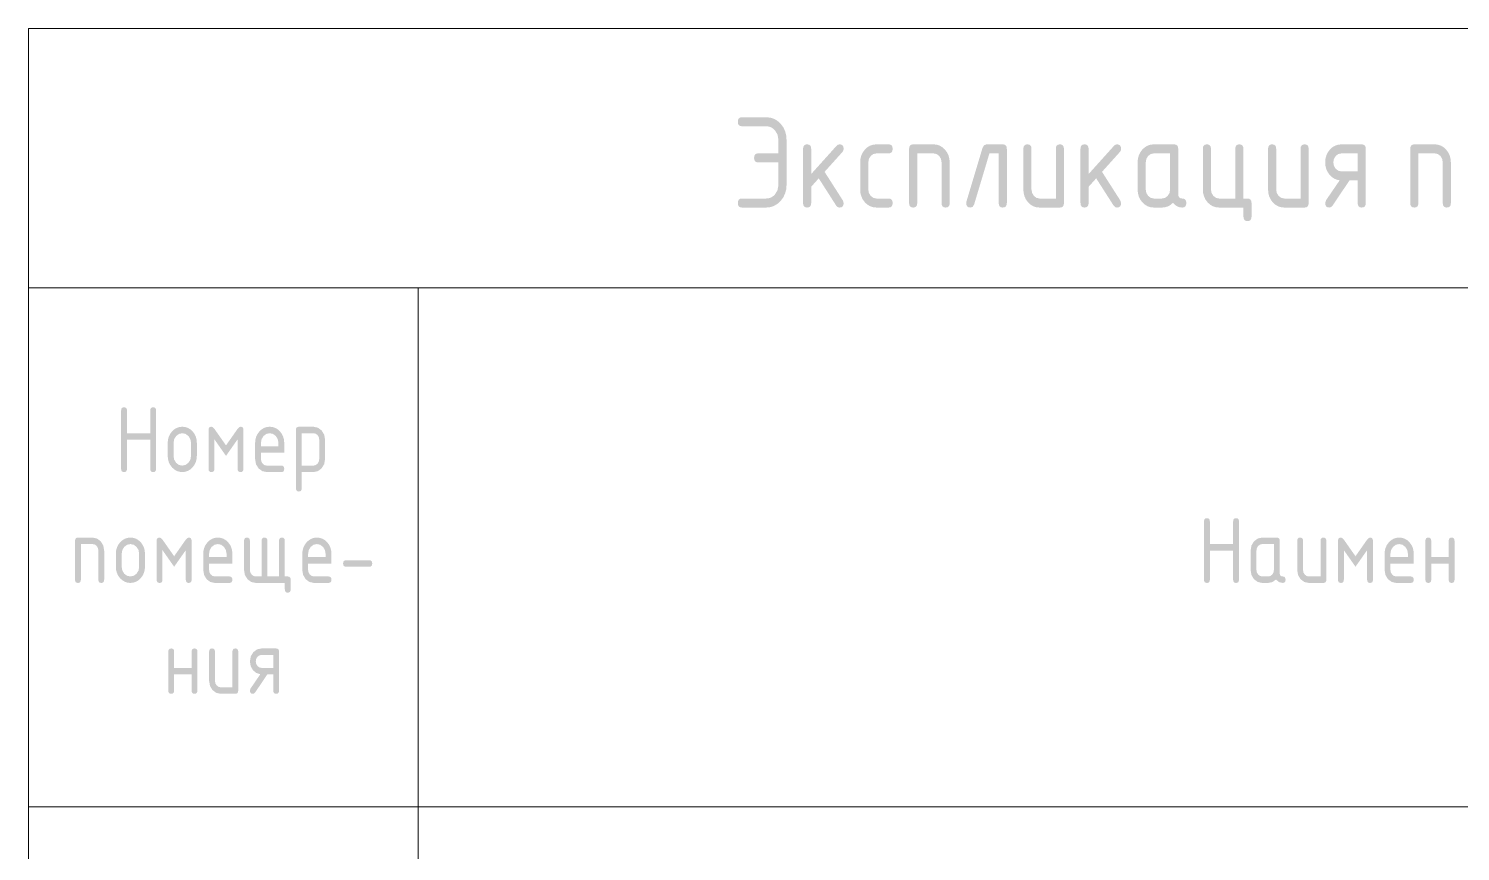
# Model space of a CAD drawing. Header units: millimetres. Extents: x -33838 to 476301, y -41806 to 120107.
# Drawn here: x 165623 to 171147, y 18141 to 21314 of the extents above; entities that cross this region are included whole.
import ezdxf

# ---------------------------------------------------------------- set-up
doc = ezdxf.new("R2010")
doc.units = ezdxf.units.MM
doc.layers.add('0_АР', color=8, linetype='Continuous', lineweight=20)

msp = doc.modelspace()

# ---------------------------------------------------------------- hatches: boundary and pattern name
at = {"layer": '0_АР'}
h = msp.add_hatch(color=7, dxfattribs=at)
h.dxf.hatch_style = 2
h.paths.add_polyline_path([(168515.66166, 20798.27027), (168437.33396, 20798.27027), (168430.46956, 20799.35637), (168425.57926, 20802.61797), (168422.65266, 20808.06037), (168421.67936, 20815.68867), (168422.65266, 20823.29377), (168425.57926, 20828.73877), (168430.46956, 20832.01327), (168437.33396, 20833.10707), (168515.66166, 20833.10707), (168515.66166, 20885.36237), (168512.23716, 20905.41967), (168501.99146, 20922.29377), (168494.78866, 20928.99017), (168486.82616, 20933.77967), (168478.10916, 20936.65717), (168468.64296, 20937.61757), (168374.71586, 20937.61757), (168367.84286, 20938.70357), (168362.93366, 20941.96527), (168359.98806, 20947.40767), (168359.00626, 20955.03597), (168359.98806, 20962.64097), (168362.93366, 20968.08597), (168367.84286, 20971.36047), (168374.71586, 20972.45437), (168468.64296, 20972.45437), (168484.49646, 20970.87477), (168499.06316, 20966.14297), (168512.33796, 20958.26917), (168524.31566, 20947.26377), (168534.22726, 20933.94077), (168541.30686, 20919.18627), (168545.55466, 20902.99517), (168546.97066, 20885.36237), (168546.97066, 20711.23337), (168545.53486, 20693.80637), (168541.23116, 20677.73327), (168534.06446, 20663.00377), (168524.04006, 20649.60757), (168511.98916, 20638.46607), (168498.73926, 20630.50797), (168484.29056, 20625.73307), (168468.64296, 20624.14137), (168374.71586, 20624.14137), (168367.84286, 20625.22747), (168362.93366, 20628.48907), (168359.98806, 20633.93147), (168359.00626, 20641.55977), (168359.98806, 20649.16487), (168362.93366, 20654.60987), (168367.84286, 20657.88437), (168374.71586, 20658.97817), (168468.64296, 20658.97817), (168478.10916, 20659.92987), (168486.82616, 20662.78847), (168494.78866, 20667.55907), (168501.99146, 20674.24687), (168512.23716, 20691.14847), (168515.66166, 20711.23337)])
h = msp.add_hatch(color=7, dxfattribs=at)
h.dxf.hatch_style = 2
h.paths.add_polyline_path([(168642.04046, 20753.45647), (168740.48746, 20862.92787), (168745.51736, 20866.67617), (168751.62206, 20867.94387), (168758.49506, 20866.85007), (168763.40426, 20863.57557), (168766.34986, 20858.13057), (168767.33166, 20850.52547), (168766.13966, 20844.06937), (168762.59126, 20838.39877), (168693.74446, 20761.89007), (168764.24486, 20651.59197), (168767.33166, 20641.28417), (168766.34986, 20633.76877), (168763.40426, 20628.41337), (168758.49506, 20625.20767), (168751.62206, 20624.14137), (168744.22886, 20625.97417), (168738.61336, 20631.52767), (168671.25486, 20736.80977), (168642.04046, 20704.34327), (168642.04046, 20641.55977), (168641.05946, 20633.93147), (168638.11996, 20628.48907), (168633.22706, 20625.22747), (168626.38596, 20624.14137), (168619.51296, 20625.22747), (168614.60376, 20628.48907), (168611.65816, 20633.93147), (168610.67626, 20641.55977), (168610.67626, 20850.52547), (168611.65816, 20858.13057), (168614.60376, 20863.57557), (168619.51296, 20866.85007), (168626.38596, 20867.94387), (168633.22706, 20866.85007), (168638.11996, 20863.57557), (168641.05946, 20858.13057), (168642.04046, 20850.52547)])
h = msp.add_hatch(color=7, dxfattribs=at)
h.dxf.hatch_style = 2
h.paths.add_polyline_path([(168862.47176, 20798.27027), (168862.47176, 20693.81497), (168864.75926, 20680.51007), (168871.67706, 20669.23077), (168881.81946, 20661.54137), (168893.78076, 20658.97817), (168940.74436, 20658.97817), (168947.58546, 20657.88437), (168952.47836, 20654.60987), (168955.41786, 20649.16487), (168956.39886, 20641.55977), (168955.41786, 20633.93147), (168952.47836, 20628.48907), (168947.58546, 20625.22747), (168940.74436, 20624.14137), (168893.78076, 20624.14137), (168881.10886, 20625.40227), (168869.46526, 20629.18507), (168858.84496, 20635.48957), (168849.24256, 20644.31587), (168841.29306, 20654.97247), (168835.62756, 20666.77097), (168832.23586, 20679.71687), (168831.10756, 20693.81497), (168831.10756, 20798.27027), (168832.23586, 20812.34527), (168835.62756, 20825.29367), (168841.29306, 20837.10517), (168849.24256, 20847.76947), (168858.84496, 20856.59577), (168869.46526, 20862.90027), (168881.10886, 20866.68297), (168893.78076, 20867.94387), (168940.74436, 20867.94387), (168947.58546, 20866.85007), (168952.47836, 20863.57557), (168955.41786, 20858.13057), (168956.39886, 20850.52547), (168955.41786, 20842.89717), (168952.47836, 20837.45487), (168947.58546, 20834.19317), (168940.74436, 20833.10707), (168893.78076, 20833.10707), (168881.68166, 20830.55777), (168871.56676, 20822.96477), (168864.74556, 20811.71307)])
h = msp.add_hatch(color=7, dxfattribs=at)
h.dxf.hatch_style = 2
h.paths.add_polyline_path([(169019.86016, 20641.55977), (169019.86016, 20850.52547), (169020.84206, 20858.13057), (169023.78756, 20863.57557), (169028.69686, 20866.85007), (169035.56976, 20867.94387), (169113.89746, 20867.94387), (169126.43416, 20866.67267), (169137.99936, 20862.85897), (169148.59306, 20856.50277), (169158.21516, 20847.60407), (169166.21386, 20836.89587), (169171.93356, 20825.10757), (169175.36916, 20812.23417), (169176.51556, 20798.27027), (169176.51556, 20641.55977), (169175.53366, 20633.93147), (169172.58816, 20628.48907), (169167.67886, 20625.22747), (169160.80586, 20624.14137), (169153.94156, 20625.22747), (169149.05126, 20628.48907), (169146.12466, 20633.93147), (169145.15136, 20641.55977), (169145.15136, 20798.27027), (169142.89146, 20811.83017), (169136.16656, 20823.07497), (169126.08626, 20830.59217), (169113.89746, 20833.10707), (169051.22436, 20833.10707), (169051.22436, 20641.55977), (169050.24336, 20633.93147), (169047.30376, 20628.48907), (169042.41086, 20625.22747), (169035.56976, 20624.14137), (169028.69686, 20625.22747), (169023.78756, 20628.48907), (169020.84206, 20633.93147)])
h = msp.add_hatch(color=7, dxfattribs=at)
h.dxf.hatch_style = 2
h.paths.add_polyline_path([(169318.61916, 20867.94387), (169381.23726, 20867.94387), (169388.11016, 20866.85007), (169393.01946, 20863.57557), (169395.96496, 20858.13057), (169396.94686, 20850.52547), (169396.94686, 20641.55977), (169395.96496, 20633.93147), (169393.01946, 20628.48907), (169388.11016, 20625.22747), (169381.23726, 20624.14137), (169374.37286, 20625.22747), (169369.48256, 20628.48907), (169366.55596, 20633.93147), (169365.58266, 20641.55977), (169365.58266, 20833.10707), (169329.80886, 20833.10707), (169270.71856, 20635.99257), (169265.22016, 20627.09037), (169256.00106, 20624.14137), (169249.12816, 20625.24727), (169244.21886, 20628.56487), (169241.27336, 20634.09427), (169240.29146, 20641.83537), (169241.00806, 20647.07197), (169302.96466, 20853.72257), (169309.01426, 20864.38857)])
h = msp.add_hatch(color=7, dxfattribs=at)
h.dxf.hatch_style = 2
h.paths.add_polyline_path([(169617.37816, 20850.52547), (169617.37816, 20641.55977), (169616.39626, 20633.93147), (169613.45076, 20628.48907), (169608.54146, 20625.22747), (169601.66856, 20624.14137), (169523.39596, 20624.14137), (169510.72406, 20625.40227), (169499.08046, 20629.18507), (169488.46006, 20635.48957), (169478.85776, 20644.31587), (169470.90816, 20654.97247), (169465.24276, 20666.77097), (169461.85106, 20679.71687), (169460.72276, 20693.81497), (169460.72276, 20850.52547), (169461.70466, 20858.13057), (169464.65016, 20863.57557), (169469.55946, 20866.85007), (169476.43236, 20867.94387), (169483.27346, 20866.85007), (169488.16636, 20863.57557), (169491.10596, 20858.13057), (169492.08696, 20850.52547), (169492.08696, 20693.81497), (169494.37446, 20680.51007), (169501.29226, 20669.23077), (169511.43456, 20661.54137), (169523.39596, 20658.97817), (169586.01396, 20658.97817), (169586.01396, 20850.52547), (169586.98726, 20858.13057), (169589.91386, 20863.57557), (169594.80416, 20866.85007), (169601.66856, 20867.94387), (169608.54146, 20866.85007), (169613.45076, 20863.57557), (169616.39626, 20858.13057)])
h = msp.add_hatch(color=7, dxfattribs=at)
h.dxf.hatch_style = 2
h.paths.add_polyline_path([(169712.51826, 20753.45647), (169810.96526, 20862.92787), (169815.99516, 20866.67617), (169822.09986, 20867.94387), (169828.97276, 20866.85007), (169833.88206, 20863.57557), (169836.82756, 20858.13057), (169837.80946, 20850.52547), (169836.61746, 20844.06937), (169833.06906, 20838.39877), (169764.22226, 20761.89007), (169834.72266, 20651.59197), (169837.80946, 20641.28417), (169836.82756, 20633.76877), (169833.88206, 20628.41337), (169828.97276, 20625.20767), (169822.09986, 20624.14137), (169814.70666, 20625.97417), (169809.09116, 20631.52767), (169741.73266, 20736.80977), (169712.51826, 20704.34327), (169712.51826, 20641.55977), (169711.53726, 20633.93147), (169708.59776, 20628.48907), (169703.70486, 20625.22747), (169696.86376, 20624.14137), (169689.99076, 20625.22747), (169685.08146, 20628.48907), (169682.13596, 20633.93147), (169681.15406, 20641.55977), (169681.15406, 20850.52547), (169682.13596, 20858.13057), (169685.08146, 20863.57557), (169689.99076, 20866.85007), (169696.86376, 20867.94387), (169703.70486, 20866.85007), (169708.59776, 20863.57557), (169711.53726, 20858.13057), (169712.51826, 20850.52547)])
h = msp.add_hatch(color=7, dxfattribs=at)
h.paths.add_polyline_path([(170089.54976, 20641.55977), (170088.56876, 20633.93147), (170085.62926, 20628.48907), (170080.73636, 20625.22747), (170073.89526, 20624.14137), (170063.46786, 20625.29037), (170054.01706, 20628.74407), (170045.54816, 20634.51287), (170038.06626, 20642.60707), (170028.90746, 20634.51287), (170018.78756, 20628.74407), (170007.69606, 20625.29037), (169995.62276, 20624.14137), (169964.25856, 20624.14137), (169951.58666, 20625.40227), (169939.94306, 20629.18507), (169929.32276, 20635.48957), (169919.72036, 20644.31587), (169911.77086, 20654.97247), (169906.10536, 20666.77097), (169902.71366, 20679.71687), (169901.58536, 20693.81497), (169901.58536, 20798.27027), (169902.71366, 20812.34527), (169906.10536, 20825.29367), (169911.77086, 20837.10517), (169919.72036, 20847.76947), (169929.32276, 20856.59577), (169939.94306, 20862.90027), (169951.58666, 20866.68297), (169964.25856, 20867.94387), (170042.53116, 20867.94387), (170049.40406, 20866.85007), (170054.31336, 20863.57557), (170057.25896, 20858.13057), (170058.24076, 20850.52547), (170058.24076, 20676.39657), (170059.21396, 20668.76827), (170062.14066, 20663.32587), (170067.03096, 20660.06427), (170073.89526, 20658.97817), (170080.73636, 20657.88437), (170085.62926, 20654.60987), (170088.56876, 20649.16487)])
h.paths.add_polyline_path([(170026.87666, 20833.10707), (169964.25856, 20833.10707), (169952.15936, 20830.55777), (169942.04456, 20822.96477), (169935.22326, 20811.71307), (169932.94956, 20798.27027), (169932.94956, 20693.81497), (169935.23706, 20680.51007), (169942.15486, 20669.23077), (169952.29716, 20661.54137), (169964.25856, 20658.97817), (169995.62276, 20658.97817), (170007.64606, 20661.50687), (170017.72646, 20669.12057), (170024.57526, 20680.35157), (170026.87666, 20693.81497)])
h = msp.add_hatch(color=7, dxfattribs=at)
h.dxf.hatch_style = 2
h.paths.add_polyline_path([(170325.56536, 20658.97817), (170332.40646, 20657.88437), (170337.29936, 20654.60987), (170340.23886, 20649.16487), (170341.21986, 20641.55977), (170341.21986, 20589.30457), (170340.23886, 20581.69957), (170337.29936, 20576.25457), (170332.40646, 20572.97997), (170325.56536, 20571.88617), (170318.70096, 20572.97997), (170313.81066, 20576.25457), (170310.88406, 20581.69957), (170309.91086, 20589.30457), (170309.91086, 20624.14137), (170215.92866, 20624.14137), (170203.25676, 20625.40407), (170191.61316, 20629.19877), (170180.99276, 20635.53607), (170171.39046, 20644.42617), (170163.44086, 20655.13517), (170157.77546, 20666.92947), (170154.38376, 20679.81927), (170153.25546, 20693.81497), (170153.25546, 20850.52547), (170154.23736, 20858.13057), (170157.18286, 20863.57557), (170162.09216, 20866.85007), (170168.96506, 20867.94387), (170175.80616, 20866.85007), (170180.69906, 20863.57557), (170183.63866, 20858.13057), (170184.61956, 20850.52547), (170184.61956, 20693.81497), (170186.90716, 20680.51007), (170193.82486, 20669.23077), (170203.96726, 20661.54137), (170215.92866, 20658.97817), (170278.54666, 20658.97817), (170278.54666, 20850.52547), (170279.51996, 20858.13057), (170282.44656, 20863.57557), (170287.33686, 20866.85007), (170294.20116, 20867.94387), (170301.07416, 20866.85007), (170305.98346, 20863.57557), (170308.92896, 20858.13057), (170309.91086, 20850.52547), (170309.91086, 20658.97817)])
h = msp.add_hatch(color=7, dxfattribs=at)
h.dxf.hatch_style = 2
h.paths.add_polyline_path([(170561.58096, 20850.52547), (170561.58096, 20641.55977), (170560.59906, 20633.93147), (170557.65346, 20628.48907), (170552.74426, 20625.22747), (170545.87126, 20624.14137), (170467.59866, 20624.14137), (170454.92676, 20625.40227), (170443.28326, 20629.18507), (170432.66286, 20635.48957), (170423.06056, 20644.31587), (170415.11096, 20654.97247), (170409.44546, 20666.77097), (170406.05376, 20679.71687), (170404.92556, 20693.81497), (170404.92556, 20850.52547), (170405.90736, 20858.13057), (170408.85296, 20863.57557), (170413.76216, 20866.85007), (170420.63516, 20867.94387), (170427.47626, 20866.85007), (170432.36916, 20863.57557), (170435.30866, 20858.13057), (170436.28966, 20850.52547), (170436.28966, 20693.81497), (170438.57726, 20680.51007), (170445.49496, 20669.23077), (170455.63736, 20661.54137), (170467.59866, 20658.97817), (170530.21676, 20658.97817), (170530.21676, 20850.52547), (170531.18996, 20858.13057), (170534.11666, 20863.57557), (170539.00696, 20866.85007), (170545.87126, 20867.94387), (170552.74426, 20866.85007), (170557.65346, 20863.57557), (170560.59906, 20858.13057)])
h = msp.add_hatch(color=7, dxfattribs=at)
h.paths.add_polyline_path([(170681.13986, 20729.14787), (170669.55396, 20731.75067), (170659.02236, 20736.41017), (170649.54486, 20743.11607), (170641.12156, 20751.85797), (170634.21676, 20762.07097), (170629.29116, 20773.20377), (170626.33956, 20785.26677), (170625.35686, 20798.27027), (170626.48506, 20812.34527), (170629.87676, 20825.29367), (170635.54226, 20837.10517), (170643.49186, 20847.76947), (170653.09416, 20856.59577), (170663.71456, 20862.90027), (170675.35806, 20866.68297), (170688.03006, 20867.94387), (170766.30256, 20867.94387), (170773.17556, 20866.85007), (170778.08486, 20863.57557), (170781.03036, 20858.13057), (170782.01226, 20850.52547), (170782.01226, 20641.55977), (170781.03036, 20633.93147), (170778.08486, 20628.48907), (170773.17556, 20625.22747), (170766.30256, 20624.14137), (170759.43826, 20625.22747), (170754.54796, 20628.48907), (170751.62126, 20633.93147), (170750.64806, 20641.55977), (170750.64806, 20728.65177), (170718.89806, 20728.65177), (170653.63416, 20631.25207), (170648.09446, 20625.91907), (170641.06646, 20624.14137), (170634.19346, 20625.22747), (170629.28426, 20628.48907), (170626.33866, 20633.93147), (170625.35686, 20641.55977), (170628.44366, 20652.08797)])
h.paths.add_polyline_path([(170656.72096, 20798.27027), (170659.00856, 20785.01357), (170665.92626, 20773.74127), (170676.06866, 20766.05177), (170688.03006, 20763.48867), (170750.64806, 20763.48867), (170750.64806, 20833.10707), (170688.03006, 20833.10707), (170675.93086, 20830.55777), (170665.81606, 20822.96477), (170658.99476, 20811.71307)])
h = msp.add_hatch(color=7, dxfattribs=at)
h.dxf.hatch_style = 2
h.paths.add_polyline_path([(170953.58386, 20641.55977), (170953.58386, 20850.52547), (170954.56576, 20858.13057), (170957.51126, 20863.57557), (170962.42056, 20866.85007), (170969.29356, 20867.94387), (171047.62126, 20867.94387), (171060.15796, 20866.67267), (171071.72306, 20862.85897), (171082.31676, 20856.50277), (171091.93896, 20847.60407), (171099.93756, 20836.89587), (171105.65726, 20825.10757), (171109.09296, 20812.23417), (171110.23926, 20798.27027), (171110.23926, 20641.55977), (171109.25746, 20633.93147), (171106.31186, 20628.48907), (171101.40256, 20625.22747), (171094.52966, 20624.14137), (171087.66526, 20625.22747), (171082.77496, 20628.48907), (171079.84836, 20633.93147), (171078.87516, 20641.55977), (171078.87516, 20798.27027), (171076.61516, 20811.83017), (171069.89036, 20823.07497), (171059.80996, 20830.59217), (171047.62126, 20833.10707), (170984.94806, 20833.10707), (170984.94806, 20641.55977), (170983.96706, 20633.93147), (170981.02756, 20628.48907), (170976.13466, 20625.22747), (170969.29356, 20624.14137), (170962.42056, 20625.22747), (170957.51126, 20628.48907), (170954.56576, 20633.93147)])
h = msp.add_hatch(color=7, dxfattribs=at)
h.dxf.hatch_style = 2
h.paths.add_polyline_path([(165979.45986, 19616.41847), (165979.45986, 19841.25917), (165980.16356, 19846.72567), (165982.27796, 19850.63667), (165985.80836, 19852.98717), (165990.75976, 19853.77177), (165995.67936, 19852.98717), (165999.19336, 19850.63667), (166001.30176, 19846.72567), (166002.00456, 19841.25917), (166002.00456, 19753.83647), (166091.85266, 19753.83647), (166091.85266, 19841.25917), (166092.55546, 19846.72567), (166094.66386, 19850.63667), (166098.17786, 19852.98717), (166103.09746, 19853.77177), (166108.01706, 19852.98717), (166111.53106, 19850.63667), (166113.63946, 19846.72567), (166114.34226, 19841.25917), (166114.34226, 19616.41847), (166113.63946, 19610.92867), (166111.53106, 19607.02027), (166108.01706, 19604.68277), (166103.09746, 19603.90587), (166098.17786, 19604.68277), (166094.66386, 19607.02027), (166092.55546, 19610.92867), (166091.85266, 19616.41847), (166091.85266, 19728.86637), (166002.00456, 19728.86637), (166002.00456, 19616.41847), (166001.30176, 19610.92867), (165999.19336, 19607.02027), (165995.67936, 19604.68277), (165990.75976, 19603.90587), (165985.80836, 19604.68277), (165982.27796, 19607.02027), (165980.16356, 19610.92867)])
h = msp.add_hatch(color=7, dxfattribs=at)
h.paths.add_polyline_path([(166159.22426, 19666.35857), (166159.22426, 19716.35377), (166160.24826, 19728.81817), (166163.32386, 19740.33167), (166168.45626, 19750.89427), (166175.65046, 19760.50617), (166184.31056, 19768.50477), (166193.83366, 19774.22447), (166204.21456, 19777.66007), (166215.44816, 19778.80647), (166226.80756, 19777.67127), (166237.24186, 19774.27277), (166246.75636, 19768.62107), (166255.35616, 19760.72657), (166262.45476, 19751.16557), (166267.53806, 19740.58657), (166270.59556, 19728.98437), (166271.61706, 19716.35377), (166271.61706, 19666.35857), (166270.58516, 19653.86237), (166267.49666, 19642.33247), (166262.36176, 19631.76377), (166255.19076, 19622.15107), (166246.53926, 19614.16107), (166237.03516, 19608.46027), (166226.67316, 19605.04357), (166215.44816, 19603.90587), (166204.21456, 19605.04357), (166193.83366, 19608.46027), (166184.31056, 19614.16107), (166175.65046, 19622.15107), (166168.45626, 19631.76377), (166163.32386, 19642.33247), (166160.24826, 19653.86237)])
h.paths.add_polyline_path([(166249.18256, 19666.35857), (166249.18256, 19716.35377), (166246.70206, 19730.69917), (166239.26066, 19742.81207), (166228.34666, 19751.07347), (166215.44816, 19753.83647), (166202.50836, 19751.07347), (166191.63566, 19742.81207), (166184.22186, 19730.69917), (166181.76896, 19716.35377), (166181.76896, 19666.35857), (166184.20806, 19651.84777), (166191.52546, 19639.73487), (166202.39126, 19631.57687), (166215.44816, 19628.87587), (166228.34666, 19631.61137), (166239.26066, 19639.84507), (166246.70206, 19651.96497)])
h = msp.add_hatch(color=7, dxfattribs=at)
h.dxf.hatch_style = 2
h.paths.add_polyline_path([(166384.14386, 19666.35857), (166339.21986, 19730.35467), (166339.21986, 19616.41847), (166338.51706, 19610.92867), (166336.40866, 19607.02027), (166332.89466, 19604.68277), (166327.97506, 19603.90587), (166323.02356, 19604.68277), (166319.49326, 19607.02027), (166317.37886, 19610.92867), (166316.67516, 19616.41847), (166316.67516, 19766.29387), (166317.37886, 19771.76037), (166319.49326, 19775.67147), (166323.02356, 19778.02187), (166327.97506, 19778.80647), (166333.55616, 19776.82207), (166339.21986, 19770.86897), (166384.14386, 19706.87287), (166429.06796, 19770.86897), (166434.69036, 19776.82207), (166440.31276, 19778.80647), (166445.23236, 19778.02187), (166448.74636, 19775.67147), (166450.85476, 19771.76037), (166451.55756, 19766.29387), (166451.55756, 19616.41847), (166450.85476, 19610.92867), (166448.74636, 19607.02027), (166445.23236, 19604.68277), (166440.31276, 19603.90587), (166435.39316, 19604.68277), (166431.87916, 19607.02027), (166429.77076, 19610.92867), (166429.06796, 19616.41847), (166429.06796, 19730.35467)])
h = msp.add_hatch(color=7, dxfattribs=at)
h.paths.add_polyline_path([(166552.66346, 19753.83647), (166539.72366, 19751.07347), (166528.85096, 19742.81207), (166521.43706, 19730.69917), (166518.98416, 19716.35377), (166518.98416, 19703.84117), (166586.39786, 19703.84117), (166586.39786, 19716.35377), (166583.91736, 19730.69917), (166576.47596, 19742.81207), (166565.56186, 19751.07347)])
h.paths.add_polyline_path([(166518.98416, 19678.87117), (166518.98416, 19653.90107), (166520.63786, 19644.35817), (166525.59876, 19636.26217), (166532.84726, 19630.70867), (166541.41866, 19628.87587), (166597.58746, 19628.87587), (166602.50706, 19628.09217), (166606.02106, 19625.74777), (166608.12946, 19621.85307), (166608.83226, 19616.41847), (166608.12946, 19610.92867), (166606.02106, 19607.02027), (166602.50706, 19604.68277), (166597.58746, 19603.90587), (166541.41866, 19603.90587), (166524.01406, 19607.50947), (166509.50326, 19618.34767), (166499.70546, 19634.47077), (166496.43946, 19653.90107), (166496.43946, 19716.35377), (166497.46356, 19728.81817), (166500.53916, 19740.33167), (166505.67146, 19750.89427), (166512.86566, 19760.50617), (166521.52586, 19768.50477), (166531.04896, 19774.22447), (166541.42986, 19777.66007), (166552.66346, 19778.80647), (166564.02276, 19777.67127), (166574.45716, 19774.27277), (166583.97166, 19768.62107), (166592.57146, 19760.72657), (166599.67006, 19751.16557), (166604.75326, 19740.58657), (166607.81086, 19728.98437), (166608.83226, 19716.35377), (166608.83226, 19678.87117)])
h = msp.add_hatch(color=7, dxfattribs=at)
h.paths.add_polyline_path([(166653.89046, 19766.29387), (166654.59406, 19771.76037), (166656.70856, 19775.67147), (166660.23886, 19778.02187), (166665.19036, 19778.80647), (166721.35916, 19778.80647), (166738.73626, 19775.17537), (166753.21946, 19764.30947), (166763.01726, 19748.22087), (166766.28326, 19728.86637), (166766.28326, 19653.90107), (166763.01726, 19634.60857), (166753.21946, 19618.45797), (166738.73626, 19607.54387), (166721.35916, 19603.90587), (166676.43516, 19603.90587), (166676.43516, 19541.45317), (166675.73236, 19535.98667), (166673.62396, 19532.07567), (166670.10996, 19529.72517), (166665.19036, 19528.94057), (166660.23886, 19529.72517), (166656.70856, 19532.07567), (166654.59406, 19535.98667), (166653.89046, 19541.45317)])
h.paths.add_polyline_path([(166676.43516, 19753.83647), (166676.43516, 19628.87587), (166721.35916, 19628.87587), (166730.00636, 19630.69497), (166737.28926, 19636.15197), (166742.20196, 19644.24107), (166743.84876, 19653.90107), (166743.84876, 19728.86637), (166742.20886, 19738.58847), (166737.34446, 19746.61547), (166730.11656, 19752.02427), (166721.35916, 19753.83647)])
h = msp.add_hatch(color=7, dxfattribs=at)
h.dxf.hatch_style = 2
h.paths.add_polyline_path([(170157.76886, 19188.85087), (170157.76886, 19413.69157), (170158.47256, 19419.15807), (170160.58696, 19423.06917), (170164.11736, 19425.41957), (170169.06886, 19426.20417), (170173.98836, 19425.41957), (170177.50236, 19423.06917), (170179.61076, 19419.15807), (170180.31356, 19413.69157), (170180.31356, 19326.26887), (170270.16166, 19326.26887), (170270.16166, 19413.69157), (170270.86446, 19419.15807), (170272.97286, 19423.06917), (170276.48686, 19425.41957), (170281.40646, 19426.20417), (170286.32606, 19425.41957), (170289.84006, 19423.06917), (170291.94846, 19419.15807), (170292.65126, 19413.69157), (170292.65126, 19188.85087), (170291.94846, 19183.36107), (170289.84006, 19179.45267), (170286.32606, 19177.11517), (170281.40646, 19176.33827), (170276.48686, 19177.11517), (170272.97286, 19179.45267), (170270.86446, 19183.36107), (170270.16166, 19188.85087), (170270.16166, 19301.29877), (170180.31356, 19301.29877), (170180.31356, 19188.85087), (170179.61076, 19183.36107), (170177.50236, 19179.45267), (170173.98836, 19177.11517), (170169.06886, 19176.33827), (170164.11736, 19177.11517), (170160.58696, 19179.45267), (170158.47256, 19183.36107)])
h = msp.add_hatch(color=7, dxfattribs=at)
h.dxf.hatch_style = 2
h.paths.add_polyline_path([(165801.65946, 19188.85087), (165801.65946, 19338.72627), (165802.36316, 19344.19277), (165804.47756, 19348.10387), (165808.00796, 19350.45427), (165812.95946, 19351.23887), (165869.12826, 19351.23887), (165886.43636, 19347.57327), (165900.93336, 19336.63167), (165910.75876, 19320.51557), (165914.05226, 19301.29877), (165914.05226, 19188.85087), (165913.34946, 19183.36107), (165911.24106, 19179.45267), (165907.72706, 19177.11517), (165902.80746, 19176.33827), (165897.89656, 19177.11517), (165894.40146, 19179.45267), (165892.31206, 19183.36107), (165891.61786, 19188.85087), (165891.61786, 19301.29877), (165889.97796, 19311.02087), (165885.11346, 19319.04787), (165877.88566, 19324.45667), (165869.12826, 19326.26887), (165824.20416, 19326.26887), (165824.20416, 19188.85087), (165823.50136, 19183.36107), (165821.39296, 19179.45267), (165817.87896, 19177.11517), (165812.95946, 19176.33827), (165808.00796, 19177.11517), (165804.47756, 19179.45267), (165802.36316, 19183.36107)])
h = msp.add_hatch(color=7, dxfattribs=at)
h.paths.add_polyline_path([(165959.11046, 19238.79097), (165959.11046, 19288.78617), (165960.13446, 19301.25057), (165963.21006, 19312.76407), (165968.34246, 19323.32677), (165975.53666, 19332.93857), (165984.19676, 19340.93717), (165993.71986, 19346.65687), (166004.10076, 19350.09257), (166015.33436, 19351.23887), (166026.69376, 19350.10377), (166037.12806, 19346.70517), (166046.64256, 19341.05347), (166055.24236, 19333.15907), (166062.34096, 19323.59807), (166067.42426, 19313.01897), (166070.48176, 19301.41677), (166071.50326, 19288.78617), (166071.50326, 19238.79097), (166070.47146, 19226.29477), (166067.38286, 19214.76487), (166062.24796, 19204.19617), (166055.07706, 19194.58347), (166046.42556, 19186.59347), (166036.92136, 19180.89267), (166026.55936, 19177.47607), (166015.33436, 19176.33827), (166004.10076, 19177.47607), (165993.71986, 19180.89267), (165984.19676, 19186.59347), (165975.53666, 19194.58347), (165968.34246, 19204.19617), (165963.21006, 19214.76487), (165960.13446, 19226.29477)])
h.paths.add_polyline_path([(166049.06876, 19238.79097), (166049.06876, 19288.78617), (166046.58826, 19303.13157), (166039.14686, 19315.24457), (166028.23286, 19323.50587), (166015.33436, 19326.26887), (166002.39466, 19323.50587), (165991.52186, 19315.24457), (165984.10806, 19303.13157), (165981.65516, 19288.78617), (165981.65516, 19238.79097), (165984.09426, 19224.28027), (165991.41166, 19212.16727), (166002.27746, 19204.00927), (166015.33436, 19201.30837), (166028.23286, 19204.04377), (166039.14686, 19212.27747), (166046.58826, 19224.39737)])
h = msp.add_hatch(color=7, dxfattribs=at)
h.dxf.hatch_style = 2
h.paths.add_polyline_path([(166184.03016, 19238.79097), (166139.10606, 19302.78707), (166139.10606, 19188.85087), (166138.40326, 19183.36107), (166136.29486, 19179.45267), (166132.78086, 19177.11517), (166127.86126, 19176.33827), (166122.90986, 19177.11517), (166119.37946, 19179.45267), (166117.26506, 19183.36107), (166116.56136, 19188.85087), (166116.56136, 19338.72627), (166117.26506, 19344.19277), (166119.37946, 19348.10387), (166122.90986, 19350.45427), (166127.86126, 19351.23887), (166133.44236, 19349.25447), (166139.10606, 19343.30137), (166184.03016, 19279.30527), (166228.95416, 19343.30137), (166234.57656, 19349.25447), (166240.19896, 19351.23887), (166245.11856, 19350.45427), (166248.63256, 19348.10387), (166250.74096, 19344.19277), (166251.44376, 19338.72627), (166251.44376, 19188.85087), (166250.74096, 19183.36107), (166248.63256, 19179.45267), (166245.11856, 19177.11517), (166240.19896, 19176.33827), (166235.27936, 19177.11517), (166231.76536, 19179.45267), (166229.65696, 19183.36107), (166228.95416, 19188.85087), (166228.95416, 19302.78707)])
h = msp.add_hatch(color=7, dxfattribs=at)
h.paths.add_polyline_path([(166352.54966, 19326.26887), (166339.60986, 19323.50587), (166328.73716, 19315.24457), (166321.32336, 19303.13157), (166318.87036, 19288.78617), (166318.87036, 19276.27357), (166386.28406, 19276.27357), (166386.28406, 19288.78617), (166383.80356, 19303.13157), (166376.36216, 19315.24457), (166365.44806, 19323.50587)])
h.paths.add_polyline_path([(166318.87036, 19251.30357), (166318.87036, 19226.33347), (166320.52406, 19216.79057), (166325.48496, 19208.69457), (166332.73346, 19203.14117), (166341.30486, 19201.30837), (166397.47366, 19201.30837), (166402.39326, 19200.52457), (166405.90726, 19198.18017), (166408.01566, 19194.28547), (166408.71846, 19188.85087), (166408.01566, 19183.36107), (166405.90726, 19179.45267), (166402.39326, 19177.11517), (166397.47366, 19176.33827), (166341.30486, 19176.33827), (166323.90026, 19179.94187), (166309.38946, 19190.78007), (166299.59166, 19206.90317), (166296.32566, 19226.33347), (166296.32566, 19288.78617), (166297.34976, 19301.25057), (166300.42536, 19312.76407), (166305.55766, 19323.32677), (166312.75196, 19332.93857), (166321.41206, 19340.93717), (166330.93516, 19346.65687), (166341.31606, 19350.09257), (166352.54966, 19351.23887), (166363.90896, 19350.10377), (166374.34336, 19346.70517), (166383.85786, 19341.05347), (166392.45766, 19333.15907), (166399.55626, 19323.59807), (166404.63946, 19313.01897), (166407.69706, 19301.41677), (166408.71846, 19288.78617), (166408.71846, 19251.30357)])
h = msp.add_hatch(color=7, dxfattribs=at)
h.dxf.hatch_style = 2
h.paths.add_polyline_path([(166611.09346, 19176.33827), (166498.75576, 19176.33827), (166481.35116, 19179.97627), (166466.84046, 19190.89037), (166457.04256, 19207.04097), (166453.77666, 19226.33347), (166453.77666, 19338.72627), (166454.48026, 19344.19277), (166456.59476, 19348.10387), (166460.12506, 19350.45427), (166465.07656, 19351.23887), (166469.99616, 19350.45427), (166473.51016, 19348.10387), (166475.61856, 19344.19277), (166476.32136, 19338.72627), (166476.32136, 19226.33347), (166477.97496, 19216.79057), (166482.93596, 19208.69457), (166490.18436, 19203.14117), (166498.75576, 19201.30837), (166521.24536, 19201.30837), (166521.24536, 19338.72627), (166521.94816, 19344.19277), (166524.05656, 19348.10387), (166527.57056, 19350.45427), (166532.49016, 19351.23887), (166537.40976, 19350.45427), (166540.92376, 19348.10387), (166543.03216, 19344.19277), (166543.73496, 19338.72627), (166543.73496, 19201.30837), (166588.65906, 19201.30837), (166588.65906, 19338.72627), (166589.36186, 19344.19277), (166591.47026, 19348.10387), (166594.98416, 19350.45427), (166599.90376, 19351.23887), (166604.79156, 19350.45427), (166608.28916, 19348.10387), (166610.39156, 19344.19277), (166611.09346, 19338.72627), (166611.09346, 19201.30837), (166622.33826, 19201.30837), (166627.26646, 19200.52457), (166630.79946, 19198.18017), (166632.92676, 19194.28547), (166633.63816, 19188.85087), (166633.63816, 19151.36827), (166632.92676, 19145.90177), (166630.79946, 19141.99067), (166627.26646, 19139.64027), (166622.33826, 19138.85567), (166617.41866, 19139.64027), (166613.90466, 19141.99067), (166611.79626, 19145.90177), (166611.09346, 19151.36827)])
h = msp.add_hatch(color=7, dxfattribs=at)
h.paths.add_polyline_path([(166734.70606, 19326.26887), (166721.76626, 19323.50587), (166710.89356, 19315.24457), (166703.47966, 19303.13157), (166701.02676, 19288.78617), (166701.02676, 19276.27357), (166768.44036, 19276.27357), (166768.44036, 19288.78617), (166765.95996, 19303.13157), (166758.51856, 19315.24457), (166747.60446, 19323.50587)])
h.paths.add_polyline_path([(166701.02676, 19251.30357), (166701.02676, 19226.33347), (166702.68036, 19216.79057), (166707.64136, 19208.69457), (166714.88986, 19203.14117), (166723.46126, 19201.30837), (166779.63006, 19201.30837), (166784.54966, 19200.52457), (166788.06366, 19198.18017), (166790.17206, 19194.28547), (166790.87486, 19188.85087), (166790.17206, 19183.36107), (166788.06366, 19179.45267), (166784.54966, 19177.11517), (166779.63006, 19176.33827), (166723.46126, 19176.33827), (166706.05656, 19179.94187), (166691.54586, 19190.78007), (166681.74796, 19206.90317), (166678.48206, 19226.33347), (166678.48206, 19288.78617), (166679.50616, 19301.25057), (166682.58176, 19312.76407), (166687.71406, 19323.32677), (166694.90826, 19332.93857), (166703.56836, 19340.93717), (166713.09146, 19346.65687), (166723.47246, 19350.09257), (166734.70606, 19351.23887), (166746.06536, 19350.10377), (166756.49966, 19346.70517), (166766.01416, 19341.05347), (166774.61396, 19333.15907), (166781.71266, 19323.59807), (166786.79586, 19313.01897), (166789.85336, 19301.41677), (166790.87486, 19288.78617), (166790.87486, 19251.30357)])
h = msp.add_hatch(color=7, dxfattribs=at)
h.paths.add_polyline_path([(170472.41566, 19188.85087), (170471.71286, 19183.36107), (170469.60446, 19179.45267), (170466.09046, 19177.11517), (170461.17086, 19176.33827), (170446.90126, 19179.64557), (170435.48416, 19189.56747), (170421.62806, 19179.64557), (170405.00196, 19176.33827), (170382.51236, 19176.33827), (170365.10776, 19179.94187), (170350.59706, 19190.78007), (170340.79916, 19206.90317), (170337.53326, 19226.33347), (170337.53326, 19301.29877), (170340.79916, 19320.65337), (170350.59706, 19336.74197), (170365.10776, 19347.60777), (170382.51236, 19351.23887), (170438.68126, 19351.23887), (170443.60086, 19350.45427), (170447.11486, 19348.10387), (170449.22326, 19344.19277), (170449.92606, 19338.72627), (170449.92606, 19213.82087), (170450.62886, 19208.33117), (170452.73726, 19204.42267), (170456.25126, 19202.08517), (170461.17086, 19201.30837), (170466.09046, 19200.52457), (170469.60446, 19198.18017), (170471.71286, 19194.28547)])
h.paths.add_polyline_path([(170427.49156, 19326.26887), (170382.51236, 19326.26887), (170373.82386, 19324.42227), (170366.58226, 19318.93767), (170361.69716, 19310.88307), (170360.07796, 19301.29877), (170360.07796, 19226.33347), (170361.73156, 19216.79057), (170366.69256, 19208.69457), (170373.94096, 19203.14117), (170382.51236, 19201.30837), (170405.00196, 19201.30837), (170413.64916, 19203.12737), (170420.93206, 19208.58437), (170425.84486, 19216.67347), (170427.49156, 19226.33347)])
h = msp.add_hatch(color=7, dxfattribs=at)
h.dxf.hatch_style = 2
h.paths.add_polyline_path([(170629.69036, 19338.72627), (170629.69036, 19188.85087), (170628.98756, 19183.36107), (170626.87916, 19179.45267), (170623.36516, 19177.11517), (170618.44556, 19176.33827), (170562.27676, 19176.33827), (170544.87216, 19179.94187), (170530.36136, 19190.78007), (170520.56356, 19206.90317), (170517.29756, 19226.33347), (170517.29756, 19338.72627), (170518.00126, 19344.19277), (170520.11566, 19348.10387), (170523.64606, 19350.45427), (170528.59746, 19351.23887), (170533.51706, 19350.45427), (170537.03106, 19348.10387), (170539.13946, 19344.19277), (170539.84226, 19338.72627), (170539.84226, 19226.33347), (170541.49596, 19216.79057), (170546.45686, 19208.69457), (170553.70536, 19203.14117), (170562.27676, 19201.30837), (170607.25586, 19201.30837), (170607.25586, 19338.72627), (170607.95006, 19344.19277), (170610.03956, 19348.10387), (170613.53456, 19350.45427), (170618.44556, 19351.23887), (170623.36516, 19350.45427), (170626.87916, 19348.10387), (170628.98756, 19344.19277)])
h = msp.add_hatch(color=7, dxfattribs=at)
h.dxf.hatch_style = 2
h.paths.add_polyline_path([(170742.21726, 19238.79097), (170697.29326, 19302.78707), (170697.29326, 19188.85087), (170696.59046, 19183.36107), (170694.48206, 19179.45267), (170690.96806, 19177.11517), (170686.04846, 19176.33827), (170681.09696, 19177.11517), (170677.56656, 19179.45267), (170675.45216, 19183.36107), (170674.74846, 19188.85087), (170674.74846, 19338.72627), (170675.45216, 19344.19277), (170677.56656, 19348.10387), (170681.09696, 19350.45427), (170686.04846, 19351.23887), (170691.62946, 19349.25447), (170697.29326, 19343.30137), (170742.21726, 19279.30527), (170787.14126, 19343.30137), (170792.76366, 19349.25447), (170798.38606, 19351.23887), (170803.30566, 19350.45427), (170806.81966, 19348.10387), (170808.92806, 19344.19277), (170809.63086, 19338.72627), (170809.63086, 19188.85087), (170808.92806, 19183.36107), (170806.81966, 19179.45267), (170803.30566, 19177.11517), (170798.38606, 19176.33827), (170793.46646, 19177.11517), (170789.95246, 19179.45267), (170787.84406, 19183.36107), (170787.14126, 19188.85087), (170787.14126, 19302.78707)])
h = msp.add_hatch(color=7, dxfattribs=at)
h.paths.add_polyline_path([(170910.73676, 19326.26887), (170897.79706, 19323.50587), (170886.92426, 19315.24457), (170879.51046, 19303.13157), (170877.05756, 19288.78617), (170877.05756, 19276.27357), (170944.47116, 19276.27357), (170944.47116, 19288.78617), (170941.99066, 19303.13157), (170934.54926, 19315.24457), (170923.63526, 19323.50587)])
h.paths.add_polyline_path([(170877.05756, 19251.30357), (170877.05756, 19226.33347), (170878.71116, 19216.79057), (170883.67216, 19208.69457), (170890.92066, 19203.14117), (170899.49206, 19201.30837), (170955.66086, 19201.30837), (170960.58046, 19200.52457), (170964.09446, 19198.18017), (170966.20286, 19194.28547), (170966.90566, 19188.85087), (170966.20286, 19183.36107), (170964.09446, 19179.45267), (170960.58046, 19177.11517), (170955.66086, 19176.33827), (170899.49206, 19176.33827), (170882.08736, 19179.94187), (170867.57666, 19190.78007), (170857.77876, 19206.90317), (170854.51286, 19226.33347), (170854.51286, 19288.78617), (170855.53686, 19301.25057), (170858.61246, 19312.76407), (170863.74486, 19323.32677), (170870.93906, 19332.93857), (170879.59916, 19340.93717), (170889.12226, 19346.65687), (170899.50316, 19350.09257), (170910.73676, 19351.23887), (170922.09616, 19350.10377), (170932.53046, 19346.70517), (170942.04496, 19341.05347), (170950.64476, 19333.15907), (170957.74336, 19323.59807), (170962.82666, 19313.01897), (170965.88416, 19301.41677), (170966.90566, 19288.78617), (170966.90566, 19251.30357)])
h = msp.add_hatch(color=7, dxfattribs=at)
h.dxf.hatch_style = 2
h.paths.add_polyline_path([(171034.50846, 19251.30357), (171034.50846, 19188.85087), (171033.80566, 19183.36107), (171031.69726, 19179.45267), (171028.18326, 19177.11517), (171023.26366, 19176.33827), (171018.31226, 19177.11517), (171014.78186, 19179.45267), (171012.66746, 19183.36107), (171011.96376, 19188.85087), (171011.96376, 19338.72627), (171012.66746, 19344.19277), (171014.78186, 19348.10387), (171018.31226, 19350.45427), (171023.26366, 19351.23887), (171028.18326, 19350.45427), (171031.69726, 19348.10387), (171033.80566, 19344.19277), (171034.50846, 19338.72627), (171034.50846, 19276.27357), (171101.92206, 19276.27357), (171101.92206, 19338.72627), (171102.61626, 19344.19277), (171104.70576, 19348.10387), (171108.20076, 19350.45427), (171113.11176, 19351.23887), (171118.03136, 19350.45427), (171121.54536, 19348.10387), (171123.65376, 19344.19277), (171124.35656, 19338.72627), (171124.35656, 19188.85087), (171123.65376, 19183.36107), (171121.54536, 19179.45267), (171118.03136, 19177.11517), (171113.11176, 19176.33827), (171108.20076, 19177.11517), (171104.70576, 19179.45267), (171102.61626, 19183.36107), (171101.92206, 19188.85087), (171101.92206, 19251.30357)])
h = msp.add_hatch(color=7, dxfattribs=at)
h.dxf.hatch_style = 2
h.paths.add_polyline_path([(166937.08096, 19238.79097), (166847.23286, 19238.79097), (166842.28146, 19239.56787), (166838.75106, 19241.90537), (166836.63666, 19245.81377), (166835.93296, 19251.30357), (166836.63666, 19256.77007), (166838.75106, 19260.68107), (166842.28146, 19263.03157), (166847.23286, 19263.81617), (166937.08096, 19263.81617), (166942.00056, 19263.03157), (166945.51456, 19260.68107), (166947.62296, 19256.77007), (166948.32576, 19251.30357), (166947.62296, 19245.81377), (166945.51456, 19241.90537), (166942.00056, 19239.56787)])
h = msp.add_hatch(color=7, dxfattribs=at)
h.dxf.hatch_style = 2
h.paths.add_polyline_path([(166184.03836, 18823.73597), (166184.03836, 18761.28327), (166183.33556, 18755.79347), (166181.22716, 18751.88507), (166177.71316, 18749.54757), (166172.79356, 18748.77067), (166167.84206, 18749.54757), (166164.31166, 18751.88507), (166162.19726, 18755.79347), (166161.49356, 18761.28327), (166161.49356, 18911.15867), (166162.19726, 18916.62517), (166164.31166, 18920.53627), (166167.84206, 18922.88667), (166172.79356, 18923.67127), (166177.71316, 18922.88667), (166181.22716, 18920.53627), (166183.33556, 18916.62517), (166184.03836, 18911.15867), (166184.03836, 18848.70597), (166251.45196, 18848.70597), (166251.45196, 18911.15867), (166252.14616, 18916.62517), (166254.23556, 18920.53627), (166257.73066, 18922.88667), (166262.64166, 18923.67127), (166267.56116, 18922.88667), (166271.07516, 18920.53627), (166273.18356, 18916.62517), (166273.88636, 18911.15867), (166273.88636, 18761.28327), (166273.18356, 18755.79347), (166271.07516, 18751.88507), (166267.56116, 18749.54757), (166262.64166, 18748.77067), (166257.73066, 18749.54757), (166254.23556, 18751.88507), (166252.14616, 18755.79347), (166251.45196, 18761.28327), (166251.45196, 18823.73597)])
h = msp.add_hatch(color=7, dxfattribs=at)
h.dxf.hatch_style = 2
h.paths.add_polyline_path([(166431.33736, 18911.15867), (166431.33736, 18761.28327), (166430.63456, 18755.79347), (166428.52616, 18751.88507), (166425.01216, 18749.54757), (166420.09256, 18748.77067), (166363.92366, 18748.77067), (166346.51906, 18752.37427), (166332.00836, 18763.21257), (166322.21046, 18779.33557), (166318.94456, 18798.76587), (166318.94456, 18911.15867), (166319.64816, 18916.62517), (166321.76266, 18920.53627), (166325.29296, 18922.88667), (166330.24446, 18923.67127), (166335.16406, 18922.88667), (166338.67806, 18920.53627), (166340.78646, 18916.62517), (166341.48926, 18911.15867), (166341.48926, 18798.76587), (166343.14286, 18789.22297), (166348.10386, 18781.12707), (166355.35226, 18775.57357), (166363.92366, 18773.74077), (166408.90286, 18773.74077), (166408.90286, 18911.15867), (166409.59706, 18916.62517), (166411.68656, 18920.53627), (166415.18156, 18922.88667), (166420.09256, 18923.67127), (166425.01216, 18922.88667), (166428.52616, 18920.53627), (166430.63456, 18916.62517)])
h = msp.add_hatch(color=7, dxfattribs=at)
h.paths.add_polyline_path([(166516.41366, 18824.12177), (166500.54556, 18829.29637), (166487.69536, 18840.38267), (166479.21356, 18855.71337), (166476.39546, 18873.73117), (166479.66146, 18893.08577), (166489.45926, 18909.17437), (166503.97006, 18920.04017), (166521.37466, 18923.67127), (166577.54346, 18923.67127), (166582.46306, 18922.88667), (166585.97706, 18920.53627), (166588.08546, 18916.62517), (166588.78826, 18911.15867), (166588.78826, 18761.28327), (166588.08546, 18755.79347), (166585.97706, 18751.88507), (166582.46306, 18749.54757), (166577.54346, 18748.77067), (166572.63246, 18749.54757), (166569.13746, 18751.88507), (166567.04796, 18755.79347), (166566.35376, 18761.28327), (166566.35376, 18823.73597), (166543.47836, 18823.73597), (166496.68016, 18753.89697), (166492.70456, 18750.05227), (166487.69536, 18748.77067), (166482.74396, 18749.54757), (166479.21356, 18751.88507), (166477.09916, 18755.79347), (166476.39546, 18761.28327), (166478.65546, 18768.83497)])
h.paths.add_polyline_path([(166498.94016, 18873.73117), (166500.59386, 18864.18827), (166505.55476, 18856.09227), (166512.80326, 18850.53877), (166521.37466, 18848.70597), (166566.35376, 18848.70597), (166566.35376, 18898.70127), (166521.37466, 18898.70127), (166512.68606, 18896.85467), (166505.44456, 18891.37007), (166500.55936, 18883.31547)])

# ---------------------------------------------------------------- linework, layer by layer
at = {"layer": '0_АР', "color": 7, "lineweight": 0}
for points in [[(177124.58286, 21314.17627), (165622.59136, 21314.17627), (165622.59136, 20315.10737), (177124.58286, 20315.10737)], [(165622.59136, 20315.10737), (165622.59136, -3963.11163)], [(167125.42796, 20315.10737), (167125.42796, 18312.73637), (167125.42796, 17508.40137), (167125.42796, 16708.29957), (167125.42796, 15903.96457), (167125.42796, 15103.86287), (167125.42796, 14303.76107), (167125.42796, 13499.42607), (167125.42796, 12699.32427), (167125.42796, 11894.98927), (167125.42796, 11094.88747), (167125.42796, 10294.78577), (167125.42796, 9490.45067), (167125.42796, 8690.34897), (167125.42796, 7763.24697)], [(177124.58286, 18312.73637), (175126.44516, 18312.73637), (167125.42796, 18312.73637), (165622.59136, 18312.73637)]]:
    msp.add_lwpolyline(points, dxfattribs=at)

doc.saveas('drawing.dxf')
